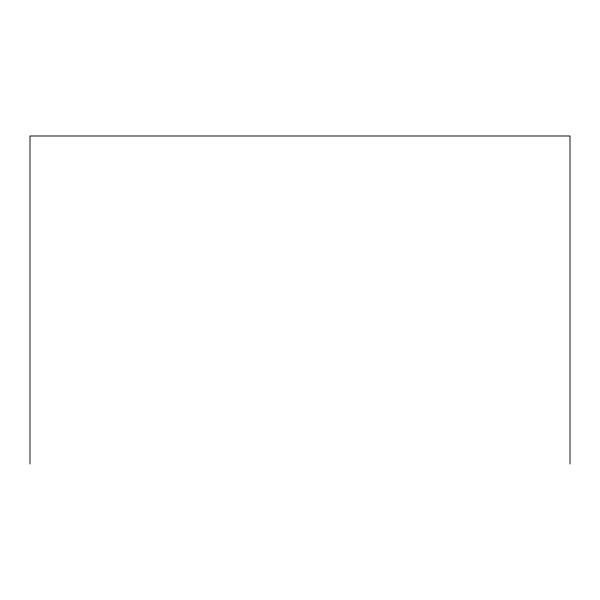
<?xml version="1.0" encoding="UTF-8"?>
<svg xmlns="http://www.w3.org/2000/svg" width="600" height="600" viewBox="0 0 600 600"><rect width="100%" height="100%" fill="white"/><g stroke="black" fill="none" stroke-linecap="round" stroke-linejoin="round"><path stroke-width="0.9" d="M570 464.01L570 135.99L30 135.99L30 464.01"/></g></svg>
